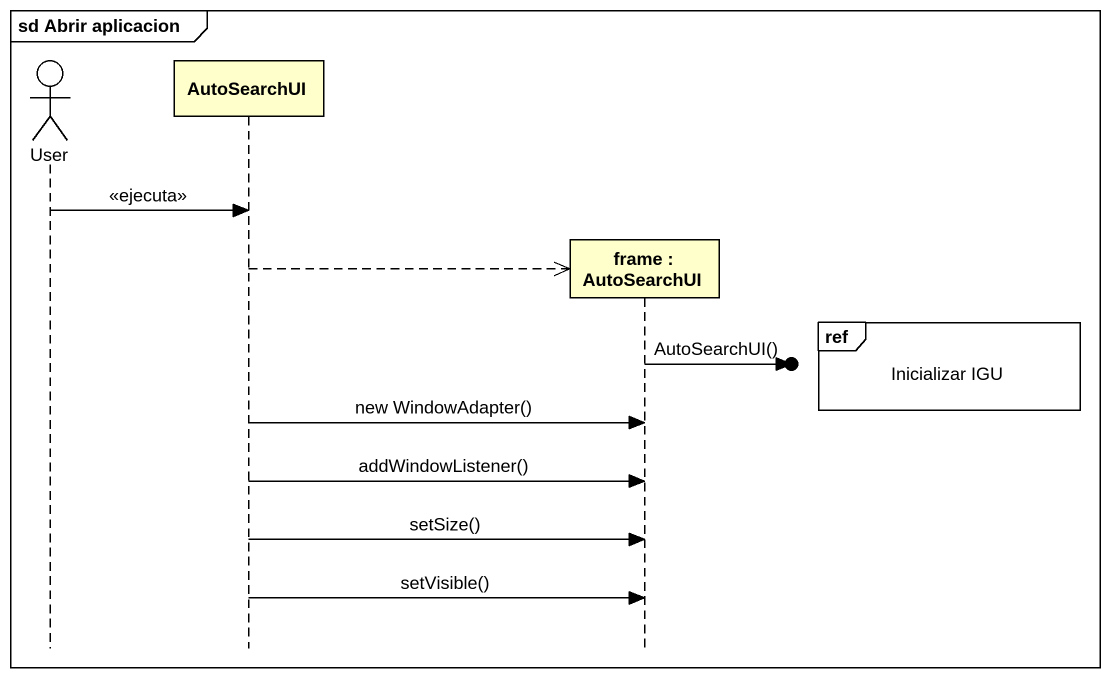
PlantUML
@startuml
mainframe sd Abrir aplicacion
hide footbox
actor User
participant AutoSearchUI
participant "frame : AutoSearchUI" as frame_

User -> AutoSearchUI : <<ejecuta>>
AutoSearchUI -->> frame_ **
ref over frame_ : Inicializar IGU
frame_ ->o] : AutoSearchUI()
AutoSearchUI -> frame_ : new WindowAdapter()
AutoSearchUI -> frame_ : addWindowListener()
AutoSearchUI -> frame_ : setSize()
AutoSearchUI -> frame_ : setVisible()
@enduml
